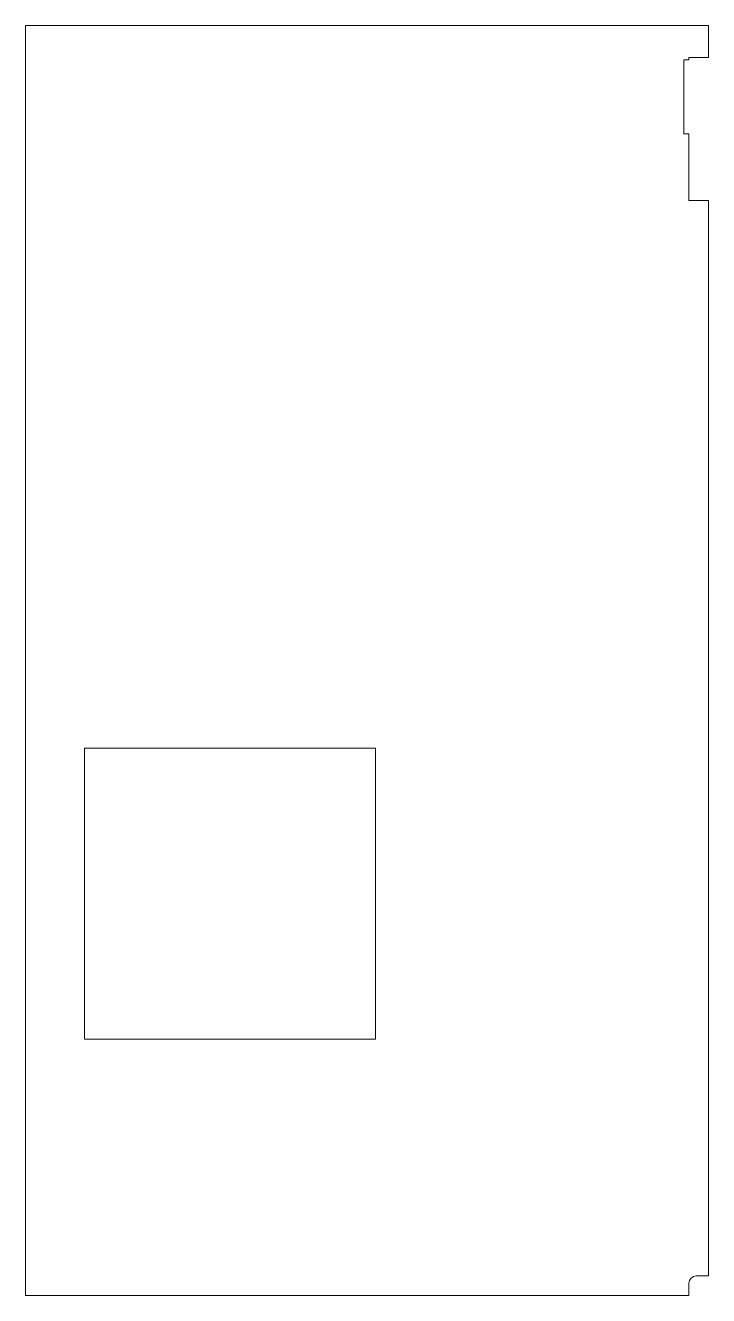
# Model space of a CAD drawing. Header units: millimetres. Extents: x 0 to 1385, y -3960 to -1385.
import ezdxf

# ---------------------------------------------------------------- set-up
doc = ezdxf.new("R2010")
doc.units = ezdxf.units.MM
doc.layers.add('IV_INTERIOR_PROFILES', color=7, linetype='Continuous', lineweight=5)
doc.layers.add('IV_OUTER_PROFILE', color=7, linetype='Continuous', lineweight=5)

msp = doc.modelspace()

# ---------------------------------------------------------------- linework, layer by layer
at = {"layer": 'IV_INTERIOR_PROFILES'}
for p, q in [((120, -2850), (710, -2850)), ((120, -3440), (120, -2850)), ((710, -2850), (710, -3440)), ((710, -3440), (120, -3440))]:
    msp.add_line(p, q, dxfattribs=at)
at = {"layer": 'IV_OUTER_PROFILE'}
for p, q in [((0, -3960), (0, -1385)), ((0, -1385), (1385, -1385)), ((1385, -1385), (1385, -1450)), ((1345, -1455), (1335, -1455)), ((1335, -1455), (1335, -1605)), ((1385, -1450), (1345, -1450)), ((1345, -1450), (1345, -1455)), ((1335, -1605), (1345, -1605)), ((1345, -1605), (1345, -1740)), ((1345, -1740), (1385, -1740)), ((1385, -1740), (1385, -3920)), ((1345, -3935), (1345, -3960)), ((1385, -3920), (1360, -3920)), ((1345, -3960), (0, -3960))]:
    msp.add_line(p, q, dxfattribs=at)
msp.add_arc((1360, -3935), 15, 90, 180, dxfattribs=at)

doc.saveas('drawing.dxf')
